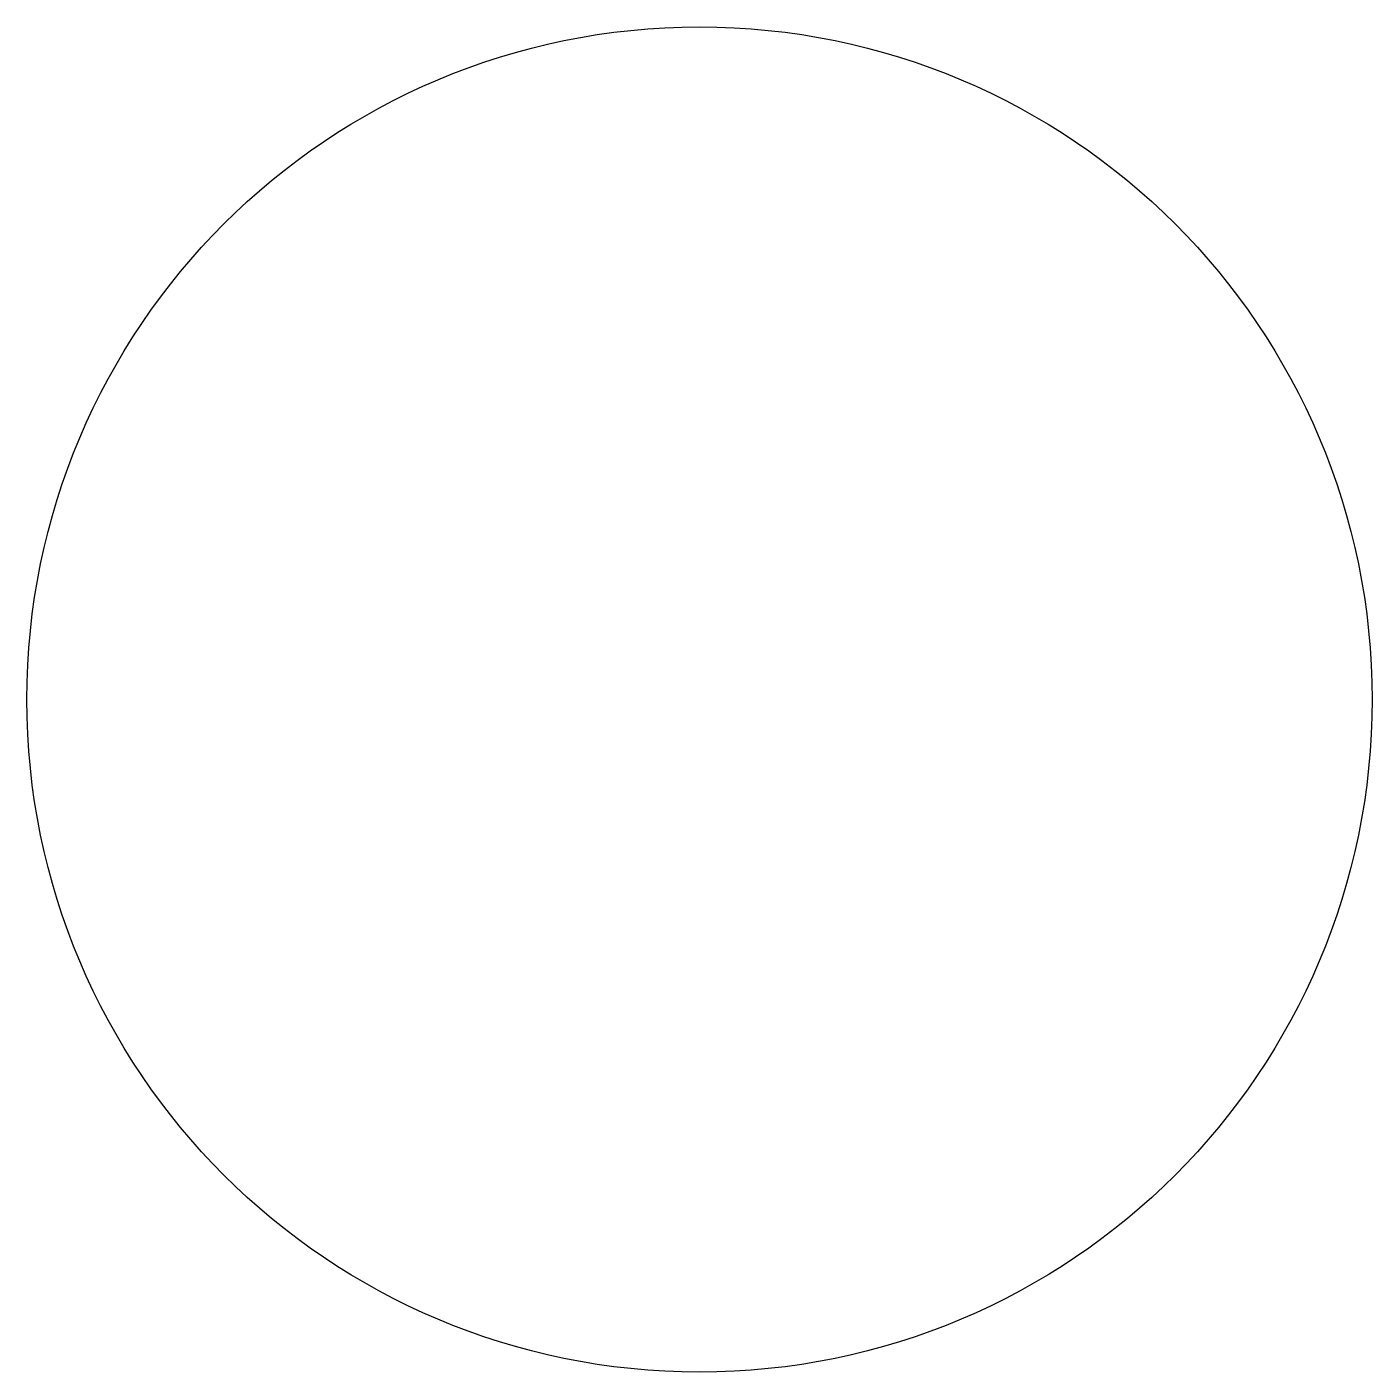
# Model space of a CAD drawing. Header units: metres. Extents: x 15 to 35, y 20 to 40.
import ezdxf

# ---------------------------------------------------------------- set-up
doc = ezdxf.new("R2010")
doc.units = ezdxf.units.M

msp = doc.modelspace()

# ---------------------------------------------------------------- linework, layer by layer
msp.add_circle((25, 30), 10)

doc.saveas('drawing.dxf')
